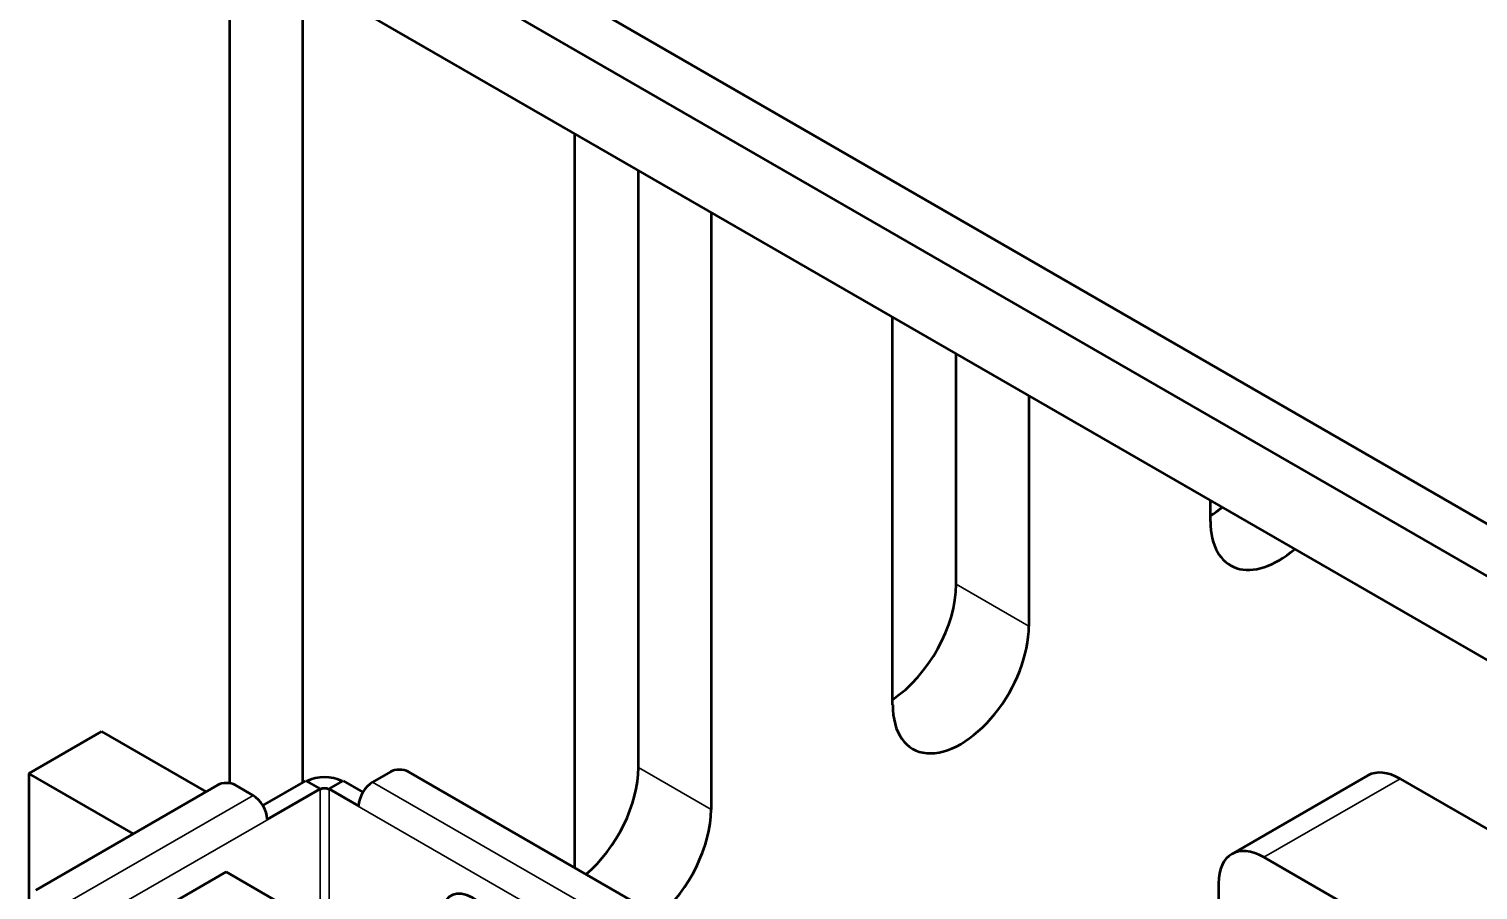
# Model space of a CAD drawing. Header units: millimetres. Extents: x 3100 to 5091, y 868 to 1900.
# Drawn here: x 3944.77 to 3967.34, y 1658.66 to 1672.08 of the extents above; entities that cross this region are included whole.
import ezdxf

# ---------------------------------------------------------------- set-up
doc = ezdxf.new("R2010")
doc.units = ezdxf.units.MM
doc.header["$LTSCALE"] = 1.8
doc.layers.add('외형선(ISO)', color=7, linetype='Continuous', lineweight=50)
doc.layers.add('좁은 외형선(ISO)', color=7, linetype='Continuous', lineweight=35)

msp = doc.modelspace()

# ---------------------------------------------------------------- linework, layer by layer
at = {"layer": '외형선(ISO)'}
for p, q in [((3947.902, 1674.861), (4011.541, 1638.118)), ((3947.902, 1660.327), (3947.902, 1674.861)), ((3949.316, 1674.861), (4011.541, 1638.935)), ((4011.541, 1638.935), (3949.316, 1674.861)), ((3949.033, 1672.901), (3949.033, 1660.335)), ((4010.41, 1637.465), (3949.033, 1672.901)), ((3953.276, 1659.009), (3953.276, 1670.452)), ((3954.266, 1660.572), (3954.266, 1669.88)), ((3955.397, 1669.227), (3955.397, 1659.919)), ((3958.225, 1661.552), (3958.225, 1667.594)), ((3959.215, 1663.43), (3959.215, 1667.022)), ((3960.347, 1666.369), (3960.347, 1662.777)), ((3963.175, 1664.409), (3963.175, 1664.736)), ((3945.905, 1661.134), (3944.773, 1660.481)), ((3945.905, 1661.134), (3947.531, 1660.195)), ((3946.4, 1659.542), (3944.773, 1660.481)), ((3944.773, 1660.481), (3944.773, 1658.341)), ((3950.402, 1660.505), (3950.126, 1660.346)), ((3954.432, 1658.342), (3950.685, 1660.505)), ((3963.507, 1659.224), (3965.628, 1660.448)), ((3966.128, 1660.399), (3971.431, 1657.337)), ((3947.708, 1660.297), (3944.879, 1658.664)), ((3948.266, 1660.138), (3947.991, 1660.297)), ((3948.418, 1659.98), (3949.087, 1660.366)), ((3948.486, 1659.766), (3949.306, 1660.24)), ((3949.087, 1660.366), (3949.306, 1660.24)), ((3949.447, 1660.24), (3949.667, 1660.366)), ((3949.447, 1660.24), (3949.907, 1659.974)), ((3949.667, 1660.366), (3949.975, 1660.188)), ((3969.31, 1656.112), (3964.007, 1659.174)), ((3946.965, 1658.439), (3947.842, 1658.946)), ((3955.691, 1654.414), (3947.842, 1658.946)), ((3963.3, 1658.766), (3963.3, 1654.275))]:
    msp.add_line(p, q, dxfattribs=at)
for centre, major_axis, start_param, end_param in [((3963.104, 1665.675), (0.75, 1.299), 3.993707, 4.167241), ((3964.236, 1665.022), (-0.75, -1.299), 5.497787, 7.308833), ((3958.155, 1662.817), (0.75, 1.299), 3.993707, 5.497787), ((3959.286, 1662.164), (-0.75, -1.299), 5.497787, 8.63938), ((3949.377, 1660.191), (0.4, 0), 0.810401, 2.331192), ((3950.543, 1660.423), (-0.2, 0), 3.926991, 5.497787), ((3953.205, 1659.96), (0.75, 1.299), 4.159523, 5.497787), ((3966.128, 1659.582), (-0.5, 0.866), 5.497787, 6.283185), ((3947.849, 1660.215), (-0.2, 0), 3.926991, 5.497787), ((3949.377, 1660.191), (0.1, 0), 0.785398, 2.356194), ((3949.087, 1660.358), (0.155, -0.268), 0.785398, 0.817662), ((3949.667, 1660.358), (-0.155, -0.268), 5.465523, 5.497787), ((3950.126, 1660.093), (0.155, 0.268), 0.785398, 2.323931), ((3948.266, 1659.884), (0.155, -0.268), 0.817662, 2.356194), ((3954.336, 1659.306), (-0.75, -1.299), 1.01793, 2.356194), ((3964.007, 1658.358), (-0.5, 0.866), 5.497787, 7.068583), ((3951.675, 1658.015), (-0.325, 0.563), 4.069961, 6.925613)]:
    msp.add_ellipse(centre, major_axis=major_axis, ratio=0.57735, start_param=start_param, end_param=end_param, dxfattribs=at)
at = {"layer": '좁은 외형선(ISO)'}
for p, q in [((3960.347, 1662.777), (3959.215, 1663.43)), ((3955.397, 1659.919), (3954.266, 1660.572)), ((3964.007, 1659.174), (3966.128, 1660.399)), ((3949.306, 1660.231), (3945.91, 1658.271)), ((3949.306, 1660.231), (3949.306, 1658.1)), ((3949.447, 1660.231), (3949.447, 1658.019)), ((3953.795, 1657.721), (3949.447, 1660.231)), ((3950.126, 1660.346), (3954.015, 1658.101)), ((3945.24, 1658.39), (3948.266, 1660.138))]:
    msp.add_line(p, q, dxfattribs=at)

doc.saveas('drawing.dxf')
